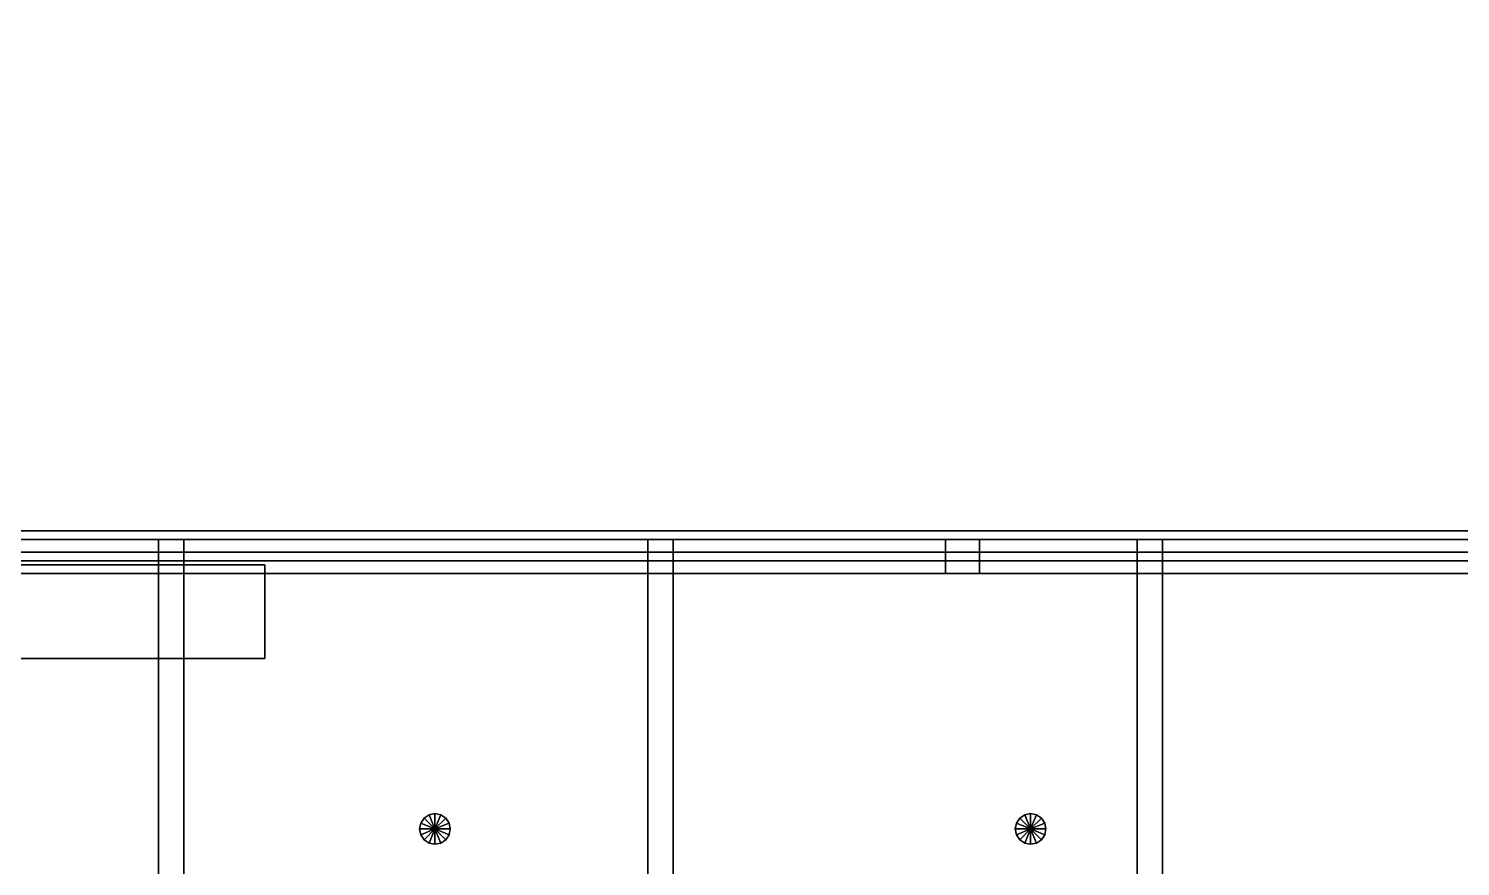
# Model space of a CAD drawing. Header units: millimetres. Extents: x -8000 to 18500, y -500 to 32500.
# Drawn here: x 1245 to 4610, y 11712 to 13680 of the extents above; entities that cross this region are included whole.
import ezdxf

# ---------------------------------------------------------------- set-up
doc = ezdxf.new("R2010")
doc.units = ezdxf.units.MM
for name, color, linetype in [('3D-GLAZING', 7, 'Continuous'), ('3D-LIGHTS', 7, 'Continuous'), ('3D-PERGOLA', 7, 'Continuous'), ('3D-SITE', 7, 'Continuous'), ('3D-SLABS', 7, 'Continuous'), ('3D-WALLS-EXTR', 7, 'Continuous')]:
    doc.layers.add(name, color=color, linetype=linetype)

msp = doc.modelspace()

# ---------------------------------------------------------------- linework, layer by layer
at = {"layer": '3D-GLAZING', "color": 7}
for points in [[(0, 12430, 5030), (0, 12500, 5030), (10000, 12500, 5030), (10000, 12430, 5030)], [(0, 12500, 5030), (0, 12500, 5070), (10000, 12500, 5070), (10000, 12500, 5030)], [(0, 12430, 5070), (10000, 12430, 5070), (10000, 12500, 5070), (0, 12500, 5070)], [(50, 12450, 3950), (50, 12480, 3950), (9950, 12480, 3950), (9950, 12450, 3950)], [(50, 12480, 3950), (50, 12480, 5030), (9950, 12480, 5030), (9950, 12480, 3950)], [(50, 12450, 5030), (9950, 12450, 5030), (9950, 12480, 5030), (50, 12480, 5030)], [(0, 12430, 5030), (10000, 12430, 5030), (10000, 12430, 5070), (0, 12430, 5070)], [(50, 12450, 3950), (9950, 12450, 3950), (9950, 12450, 5030), (50, 12450, 5030)]]:
    msp.add_3dface(points, dxfattribs=at)
at = {"layer": '3D-LIGHTS', "color": 7}
for points in [[(2166.7, 11813.8, 6510), (2164, 11800, 6510), (2164, 11800, 6550), (2166.7, 11813.8, 6550)], [(2200, 11800, 6550), (2166.7, 11813.8, 6550), (2164, 11800, 6550), (2200, 11800, 6550)], [(2200, 11800, 6510), (2164, 11800, 6510), (2166.7, 11813.8, 6510), (2200, 11800, 6510)], [(2174.5, 11825.5, 6510), (2166.7, 11813.8, 6510), (2166.7, 11813.8, 6550), (2174.5, 11825.5, 6550)], [(2200, 11800, 6550), (2174.5, 11825.5, 6550), (2166.7, 11813.8, 6550), (2200, 11800, 6550)], [(2200, 11800, 6510), (2166.7, 11813.8, 6510), (2174.5, 11825.5, 6510), (2200, 11800, 6510)], [(2186.2, 11833.3, 6510), (2174.5, 11825.5, 6510), (2174.5, 11825.5, 6550), (2186.2, 11833.3, 6550)], [(2200, 11800, 6550), (2186.2, 11833.3, 6550), (2174.5, 11825.5, 6550), (2200, 11800, 6550)], [(2200, 11800, 6510), (2174.5, 11825.5, 6510), (2186.2, 11833.3, 6510), (2200, 11800, 6510)], [(2200, 11836, 6510), (2186.2, 11833.3, 6510), (2186.2, 11833.3, 6550), (2200, 11836, 6550)], [(2200, 11800, 6550), (2200, 11836, 6550), (2186.2, 11833.3, 6550), (2200, 11800, 6550)], [(2200, 11800, 6510), (2186.2, 11833.3, 6510), (2200, 11836, 6510), (2200, 11800, 6510)], [(2213.8, 11833.3, 6510), (2200, 11836, 6510), (2200, 11836, 6550), (2213.8, 11833.3, 6550)], [(2200, 11800, 6550), (2213.8, 11833.3, 6550), (2200, 11836, 6550), (2200, 11800, 6550)], [(2200, 11800, 6510), (2200, 11836, 6510), (2213.8, 11833.3, 6510), (2200, 11800, 6510)], [(2200, 11800, 6550), (2225.5, 11825.5, 6550), (2213.8, 11833.3, 6550), (2200, 11800, 6550)], [(2200, 11800, 6510), (2213.8, 11833.3, 6510), (2225.5, 11825.5, 6510), (2200, 11800, 6510)], [(2200, 11800, 6550), (2233.3, 11813.8, 6550), (2225.5, 11825.5, 6550), (2200, 11800, 6550)], [(2200, 11800, 6510), (2225.5, 11825.5, 6510), (2233.3, 11813.8, 6510), (2200, 11800, 6510)], [(2200, 11800, 6550), (2236, 11800, 6550), (2233.3, 11813.8, 6550), (2200, 11800, 6550)], [(2200, 11800, 6510), (2233.3, 11813.8, 6510), (2236, 11800, 6510), (2200, 11800, 6510)], [(2225.5, 11825.5, 6510), (2213.8, 11833.3, 6510), (2213.8, 11833.3, 6550), (2225.5, 11825.5, 6550)], [(2233.3, 11813.8, 6510), (2225.5, 11825.5, 6510), (2225.5, 11825.5, 6550), (2233.3, 11813.8, 6550)], [(2236, 11800, 6510), (2233.3, 11813.8, 6510), (2233.3, 11813.8, 6550), (2236, 11800, 6550)], [(3566.7, 11813.8, 6510), (3564, 11800, 6510), (3564, 11800, 6550), (3566.7, 11813.8, 6550)], [(3600, 11800, 6550), (3566.7, 11813.8, 6550), (3564, 11800, 6550), (3600, 11800, 6550)], [(3600, 11800, 6510), (3564, 11800, 6510), (3566.7, 11813.8, 6510), (3600, 11800, 6510)], [(3574.5, 11825.5, 6510), (3566.7, 11813.8, 6510), (3566.7, 11813.8, 6550), (3574.5, 11825.5, 6550)], [(3600, 11800, 6550), (3574.5, 11825.5, 6550), (3566.7, 11813.8, 6550), (3600, 11800, 6550)], [(3600, 11800, 6510), (3566.7, 11813.8, 6510), (3574.5, 11825.5, 6510), (3600, 11800, 6510)], [(3586.2, 11833.3, 6510), (3574.5, 11825.5, 6510), (3574.5, 11825.5, 6550), (3586.2, 11833.3, 6550)], [(3600, 11800, 6550), (3586.2, 11833.3, 6550), (3574.5, 11825.5, 6550), (3600, 11800, 6550)], [(3600, 11800, 6510), (3574.5, 11825.5, 6510), (3586.2, 11833.3, 6510), (3600, 11800, 6510)], [(3600, 11836, 6510), (3586.2, 11833.3, 6510), (3586.2, 11833.3, 6550), (3600, 11836, 6550)], [(3600, 11800, 6550), (3600, 11836, 6550), (3586.2, 11833.3, 6550), (3600, 11800, 6550)], [(3600, 11800, 6510), (3586.2, 11833.3, 6510), (3600, 11836, 6510), (3600, 11800, 6510)], [(3613.8, 11833.3, 6510), (3600, 11836, 6510), (3600, 11836, 6550), (3613.8, 11833.3, 6550)], [(3600, 11800, 6550), (3613.8, 11833.3, 6550), (3600, 11836, 6550), (3600, 11800, 6550)], [(3600, 11800, 6510), (3600, 11836, 6510), (3613.8, 11833.3, 6510), (3600, 11800, 6510)], [(3600, 11800, 6550), (3625.5, 11825.5, 6550), (3613.8, 11833.3, 6550), (3600, 11800, 6550)], [(3600, 11800, 6510), (3613.8, 11833.3, 6510), (3625.5, 11825.5, 6510), (3600, 11800, 6510)], [(3600, 11800, 6550), (3633.3, 11813.8, 6550), (3625.5, 11825.5, 6550), (3600, 11800, 6550)], [(3600, 11800, 6510), (3625.5, 11825.5, 6510), (3633.3, 11813.8, 6510), (3600, 11800, 6510)], [(3600, 11800, 6550), (3636, 11800, 6550), (3633.3, 11813.8, 6550), (3600, 11800, 6550)], [(3600, 11800, 6510), (3633.3, 11813.8, 6510), (3636, 11800, 6510), (3600, 11800, 6510)], [(3625.5, 11825.5, 6510), (3613.8, 11833.3, 6510), (3613.8, 11833.3, 6550), (3625.5, 11825.5, 6550)], [(3633.3, 11813.8, 6510), (3625.5, 11825.5, 6510), (3625.5, 11825.5, 6550), (3633.3, 11813.8, 6550)], [(3636, 11800, 6510), (3633.3, 11813.8, 6510), (3633.3, 11813.8, 6550), (3636, 11800, 6550)], [(2164, 11800, 6510), (2166.7, 11786.2, 6510), (2166.7, 11786.2, 6550), (2164, 11800, 6550)], [(2200, 11800, 6550), (2164, 11800, 6550), (2166.7, 11786.2, 6550), (2200, 11800, 6550)], [(2200, 11800, 6510), (2166.7, 11786.2, 6510), (2164, 11800, 6510), (2200, 11800, 6510)], [(2200, 11800, 6550), (2166.7, 11786.2, 6550), (2174.5, 11774.5, 6550), (2200, 11800, 6550)], [(2200, 11800, 6510), (2174.5, 11774.5, 6510), (2166.7, 11786.2, 6510), (2200, 11800, 6510)], [(2166.7, 11786.2, 6510), (2174.5, 11774.5, 6510), (2174.5, 11774.5, 6550), (2166.7, 11786.2, 6550)], [(2200, 11800, 6550), (2174.5, 11774.5, 6550), (2186.2, 11766.7, 6550), (2200, 11800, 6550)], [(2200, 11800, 6510), (2186.2, 11766.7, 6510), (2174.5, 11774.5, 6510), (2200, 11800, 6510)], [(2200, 11800, 6550), (2186.2, 11766.7, 6550), (2200, 11764, 6550), (2200, 11800, 6550)], [(2200, 11800, 6510), (2200, 11764, 6510), (2186.2, 11766.7, 6510), (2200, 11800, 6510)], [(2197.2, 11801.1, 6550), (2197, 11800, 6550), (2197, 11800, 6780), (2197.2, 11801.1, 6780)], [(2200, 11800, 6780), (2197.2, 11801.1, 6780), (2197, 11800, 6780), (2200, 11800, 6780)], [(2200, 11800, 6550), (2197, 11800, 6550), (2197.2, 11801.1, 6550), (2200, 11800, 6550)], [(2197, 11800, 6550), (2197.2, 11798.9, 6550), (2197.2, 11798.9, 6780), (2197, 11800, 6780)], [(2200, 11800, 6780), (2197, 11800, 6780), (2197.2, 11798.9, 6780), (2200, 11800, 6780)], [(2200, 11800, 6550), (2197.2, 11798.9, 6550), (2197, 11800, 6550), (2200, 11800, 6550)], [(2197.9, 11802.1, 6550), (2197.2, 11801.1, 6550), (2197.2, 11801.1, 6780), (2197.9, 11802.1, 6780)], [(2200, 11800, 6780), (2197.9, 11802.1, 6780), (2197.2, 11801.1, 6780), (2200, 11800, 6780)], [(2200, 11800, 6550), (2197.2, 11801.1, 6550), (2197.9, 11802.1, 6550), (2200, 11800, 6550)], [(2200, 11800, 6780), (2197.2, 11798.9, 6780), (2197.9, 11797.9, 6780), (2200, 11800, 6780)], [(2200, 11800, 6550), (2197.9, 11797.9, 6550), (2197.2, 11798.9, 6550), (2200, 11800, 6550)], [(2197.2, 11798.9, 6550), (2197.9, 11797.9, 6550), (2197.9, 11797.9, 6780), (2197.2, 11798.9, 6780)], [(2198.9, 11802.8, 6550), (2197.9, 11802.1, 6550), (2197.9, 11802.1, 6780), (2198.9, 11802.8, 6780)], [(2200, 11800, 6780), (2198.9, 11802.8, 6780), (2197.9, 11802.1, 6780), (2200, 11800, 6780)], [(2200, 11800, 6550), (2197.9, 11802.1, 6550), (2198.9, 11802.8, 6550), (2200, 11800, 6550)], [(2200, 11800, 6780), (2197.9, 11797.9, 6780), (2198.9, 11797.2, 6780), (2200, 11800, 6780)], [(2200, 11800, 6550), (2198.9, 11797.2, 6550), (2197.9, 11797.9, 6550), (2200, 11800, 6550)], [(2197.9, 11797.9, 6550), (2198.9, 11797.2, 6550), (2198.9, 11797.2, 6780), (2197.9, 11797.9, 6780)], [(2200, 11803, 6550), (2198.9, 11802.8, 6550), (2198.9, 11802.8, 6780), (2200, 11803, 6780)], [(2200, 11800, 6780), (2200, 11803, 6780), (2198.9, 11802.8, 6780), (2200, 11800, 6780)], [(2200, 11800, 6550), (2198.9, 11802.8, 6550), (2200, 11803, 6550), (2200, 11800, 6550)], [(2200, 11800, 6780), (2198.9, 11797.2, 6780), (2200, 11797, 6780), (2200, 11800, 6780)], [(2200, 11800, 6550), (2200, 11797, 6550), (2198.9, 11797.2, 6550), (2200, 11800, 6550)], [(2198.9, 11797.2, 6550), (2200, 11797, 6550), (2200, 11797, 6780), (2198.9, 11797.2, 6780)], [(2201.1, 11802.8, 6550), (2200, 11803, 6550), (2200, 11803, 6780), (2201.1, 11802.8, 6780)], [(2200, 11800, 6780), (2201.1, 11802.8, 6780), (2200, 11803, 6780), (2200, 11800, 6780)], [(2200, 11800, 6550), (2200, 11803, 6550), (2201.1, 11802.8, 6550), (2200, 11800, 6550)], [(2200, 11800, 6780), (2202.1, 11802.1, 6780), (2201.1, 11802.8, 6780), (2200, 11800, 6780)], [(2200, 11800, 6550), (2201.1, 11802.8, 6550), (2202.1, 11802.1, 6550), (2200, 11800, 6550)], [(2200, 11800, 6780), (2202.8, 11801.1, 6780), (2202.1, 11802.1, 6780), (2200, 11800, 6780)], [(2200, 11800, 6550), (2202.1, 11802.1, 6550), (2202.8, 11801.1, 6550), (2200, 11800, 6550)], [(2200, 11800, 6780), (2203, 11800, 6780), (2202.8, 11801.1, 6780), (2200, 11800, 6780)], [(2200, 11800, 6550), (2202.8, 11801.1, 6550), (2203, 11800, 6550), (2200, 11800, 6550)], [(2200, 11800, 6780), (2200, 11797, 6780), (2201.1, 11797.2, 6780), (2200, 11800, 6780)], [(2200, 11800, 6550), (2201.1, 11797.2, 6550), (2200, 11797, 6550), (2200, 11800, 6550)], [(2200, 11800, 6780), (2201.1, 11797.2, 6780), (2202.1, 11797.9, 6780), (2200, 11800, 6780)], [(2200, 11800, 6550), (2202.1, 11797.9, 6550), (2201.1, 11797.2, 6550), (2200, 11800, 6550)], [(2200, 11800, 6780), (2202.1, 11797.9, 6780), (2202.8, 11798.9, 6780), (2200, 11800, 6780)], [(2200, 11800, 6550), (2202.8, 11798.9, 6550), (2202.1, 11797.9, 6550), (2200, 11800, 6550)], [(2200, 11800, 6780), (2202.8, 11798.9, 6780), (2203, 11800, 6780), (2200, 11800, 6780)], [(2200, 11800, 6550), (2203, 11800, 6550), (2202.8, 11798.9, 6550), (2200, 11800, 6550)], [(2200, 11800, 6550), (2200, 11764, 6550), (2213.8, 11766.7, 6550), (2200, 11800, 6550)], [(2200, 11800, 6510), (2213.8, 11766.7, 6510), (2200, 11764, 6510), (2200, 11800, 6510)], [(2200, 11800, 6550), (2213.8, 11766.7, 6550), (2225.5, 11774.5, 6550), (2200, 11800, 6550)], [(2200, 11800, 6510), (2225.5, 11774.5, 6510), (2213.8, 11766.7, 6510), (2200, 11800, 6510)], [(2200, 11800, 6550), (2225.5, 11774.5, 6550), (2233.3, 11786.2, 6550), (2200, 11800, 6550)], [(2200, 11800, 6510), (2233.3, 11786.2, 6510), (2225.5, 11774.5, 6510), (2200, 11800, 6510)], [(2200, 11800, 6550), (2233.3, 11786.2, 6550), (2236, 11800, 6550), (2200, 11800, 6550)], [(2200, 11800, 6510), (2236, 11800, 6510), (2233.3, 11786.2, 6510), (2200, 11800, 6510)], [(2200, 11797, 6550), (2201.1, 11797.2, 6550), (2201.1, 11797.2, 6780), (2200, 11797, 6780)], [(2202.1, 11802.1, 6550), (2201.1, 11802.8, 6550), (2201.1, 11802.8, 6780), (2202.1, 11802.1, 6780)], [(2201.1, 11797.2, 6550), (2202.1, 11797.9, 6550), (2202.1, 11797.9, 6780), (2201.1, 11797.2, 6780)], [(2202.8, 11801.1, 6550), (2202.1, 11802.1, 6550), (2202.1, 11802.1, 6780), (2202.8, 11801.1, 6780)], [(2202.1, 11797.9, 6550), (2202.8, 11798.9, 6550), (2202.8, 11798.9, 6780), (2202.1, 11797.9, 6780)], [(2203, 11800, 6550), (2202.8, 11801.1, 6550), (2202.8, 11801.1, 6780), (2203, 11800, 6780)], [(2202.8, 11798.9, 6550), (2203, 11800, 6550), (2203, 11800, 6780), (2202.8, 11798.9, 6780)], [(2225.5, 11774.5, 6510), (2233.3, 11786.2, 6510), (2233.3, 11786.2, 6550), (2225.5, 11774.5, 6550)], [(2233.3, 11786.2, 6510), (2236, 11800, 6510), (2236, 11800, 6550), (2233.3, 11786.2, 6550)], [(3564, 11800, 6510), (3566.7, 11786.2, 6510), (3566.7, 11786.2, 6550), (3564, 11800, 6550)], [(3600, 11800, 6550), (3564, 11800, 6550), (3566.7, 11786.2, 6550), (3600, 11800, 6550)], [(3600, 11800, 6510), (3566.7, 11786.2, 6510), (3564, 11800, 6510), (3600, 11800, 6510)], [(3600, 11800, 6550), (3566.7, 11786.2, 6550), (3574.5, 11774.5, 6550), (3600, 11800, 6550)], [(3600, 11800, 6510), (3574.5, 11774.5, 6510), (3566.7, 11786.2, 6510), (3600, 11800, 6510)], [(3566.7, 11786.2, 6510), (3574.5, 11774.5, 6510), (3574.5, 11774.5, 6550), (3566.7, 11786.2, 6550)], [(3600, 11800, 6550), (3574.5, 11774.5, 6550), (3586.2, 11766.7, 6550), (3600, 11800, 6550)], [(3600, 11800, 6510), (3586.2, 11766.7, 6510), (3574.5, 11774.5, 6510), (3600, 11800, 6510)], [(3600, 11800, 6550), (3586.2, 11766.7, 6550), (3600, 11764, 6550), (3600, 11800, 6550)], [(3600, 11800, 6510), (3600, 11764, 6510), (3586.2, 11766.7, 6510), (3600, 11800, 6510)], [(3597.2, 11801.1, 6550), (3597, 11800, 6550), (3597, 11800, 6780), (3597.2, 11801.1, 6780)], [(3600, 11800, 6780), (3597.2, 11801.1, 6780), (3597, 11800, 6780), (3600, 11800, 6780)], [(3600, 11800, 6550), (3597, 11800, 6550), (3597.2, 11801.1, 6550), (3600, 11800, 6550)], [(3597, 11800, 6550), (3597.2, 11798.9, 6550), (3597.2, 11798.9, 6780), (3597, 11800, 6780)], [(3600, 11800, 6780), (3597, 11800, 6780), (3597.2, 11798.9, 6780), (3600, 11800, 6780)], [(3600, 11800, 6550), (3597.2, 11798.9, 6550), (3597, 11800, 6550), (3600, 11800, 6550)], [(3597.9, 11802.1, 6550), (3597.2, 11801.1, 6550), (3597.2, 11801.1, 6780), (3597.9, 11802.1, 6780)], [(3600, 11800, 6780), (3597.9, 11802.1, 6780), (3597.2, 11801.1, 6780), (3600, 11800, 6780)], [(3600, 11800, 6550), (3597.2, 11801.1, 6550), (3597.9, 11802.1, 6550), (3600, 11800, 6550)], [(3600, 11800, 6780), (3597.2, 11798.9, 6780), (3597.9, 11797.9, 6780), (3600, 11800, 6780)], [(3600, 11800, 6550), (3597.9, 11797.9, 6550), (3597.2, 11798.9, 6550), (3600, 11800, 6550)], [(3597.2, 11798.9, 6550), (3597.9, 11797.9, 6550), (3597.9, 11797.9, 6780), (3597.2, 11798.9, 6780)], [(3598.9, 11802.8, 6550), (3597.9, 11802.1, 6550), (3597.9, 11802.1, 6780), (3598.9, 11802.8, 6780)], [(3600, 11800, 6780), (3598.9, 11802.8, 6780), (3597.9, 11802.1, 6780), (3600, 11800, 6780)], [(3600, 11800, 6550), (3597.9, 11802.1, 6550), (3598.9, 11802.8, 6550), (3600, 11800, 6550)], [(3600, 11800, 6780), (3597.9, 11797.9, 6780), (3598.9, 11797.2, 6780), (3600, 11800, 6780)], [(3600, 11800, 6550), (3598.9, 11797.2, 6550), (3597.9, 11797.9, 6550), (3600, 11800, 6550)], [(3597.9, 11797.9, 6550), (3598.9, 11797.2, 6550), (3598.9, 11797.2, 6780), (3597.9, 11797.9, 6780)], [(3600, 11803, 6550), (3598.9, 11802.8, 6550), (3598.9, 11802.8, 6780), (3600, 11803, 6780)], [(3600, 11800, 6780), (3600, 11803, 6780), (3598.9, 11802.8, 6780), (3600, 11800, 6780)], [(3600, 11800, 6550), (3598.9, 11802.8, 6550), (3600, 11803, 6550), (3600, 11800, 6550)], [(3600, 11800, 6780), (3598.9, 11797.2, 6780), (3600, 11797, 6780), (3600, 11800, 6780)], [(3600, 11800, 6550), (3600, 11797, 6550), (3598.9, 11797.2, 6550), (3600, 11800, 6550)], [(3598.9, 11797.2, 6550), (3600, 11797, 6550), (3600, 11797, 6780), (3598.9, 11797.2, 6780)], [(3601.1, 11802.8, 6550), (3600, 11803, 6550), (3600, 11803, 6780), (3601.1, 11802.8, 6780)], [(3600, 11800, 6780), (3601.1, 11802.8, 6780), (3600, 11803, 6780), (3600, 11800, 6780)], [(3600, 11800, 6550), (3600, 11803, 6550), (3601.1, 11802.8, 6550), (3600, 11800, 6550)], [(3600, 11800, 6780), (3602.1, 11802.1, 6780), (3601.1, 11802.8, 6780), (3600, 11800, 6780)], [(3600, 11800, 6550), (3601.1, 11802.8, 6550), (3602.1, 11802.1, 6550), (3600, 11800, 6550)], [(3600, 11800, 6780), (3602.8, 11801.1, 6780), (3602.1, 11802.1, 6780), (3600, 11800, 6780)], [(3600, 11800, 6550), (3602.1, 11802.1, 6550), (3602.8, 11801.1, 6550), (3600, 11800, 6550)], [(3600, 11800, 6780), (3603, 11800, 6780), (3602.8, 11801.1, 6780), (3600, 11800, 6780)], [(3600, 11800, 6550), (3602.8, 11801.1, 6550), (3603, 11800, 6550), (3600, 11800, 6550)], [(3600, 11800, 6780), (3600, 11797, 6780), (3601.1, 11797.2, 6780), (3600, 11800, 6780)], [(3600, 11800, 6550), (3601.1, 11797.2, 6550), (3600, 11797, 6550), (3600, 11800, 6550)], [(3600, 11800, 6780), (3601.1, 11797.2, 6780), (3602.1, 11797.9, 6780), (3600, 11800, 6780)], [(3600, 11800, 6550), (3602.1, 11797.9, 6550), (3601.1, 11797.2, 6550), (3600, 11800, 6550)], [(3600, 11800, 6780), (3602.1, 11797.9, 6780), (3602.8, 11798.9, 6780), (3600, 11800, 6780)], [(3600, 11800, 6550), (3602.8, 11798.9, 6550), (3602.1, 11797.9, 6550), (3600, 11800, 6550)], [(3600, 11800, 6780), (3602.8, 11798.9, 6780), (3603, 11800, 6780), (3600, 11800, 6780)], [(3600, 11800, 6550), (3603, 11800, 6550), (3602.8, 11798.9, 6550), (3600, 11800, 6550)], [(3600, 11800, 6550), (3600, 11764, 6550), (3613.8, 11766.7, 6550), (3600, 11800, 6550)], [(3600, 11800, 6510), (3613.8, 11766.7, 6510), (3600, 11764, 6510), (3600, 11800, 6510)], [(3600, 11800, 6550), (3613.8, 11766.7, 6550), (3625.5, 11774.5, 6550), (3600, 11800, 6550)], [(3600, 11800, 6510), (3625.5, 11774.5, 6510), (3613.8, 11766.7, 6510), (3600, 11800, 6510)], [(3600, 11800, 6550), (3625.5, 11774.5, 6550), (3633.3, 11786.2, 6550), (3600, 11800, 6550)], [(3600, 11800, 6510), (3633.3, 11786.2, 6510), (3625.5, 11774.5, 6510), (3600, 11800, 6510)], [(3600, 11800, 6550), (3633.3, 11786.2, 6550), (3636, 11800, 6550), (3600, 11800, 6550)], [(3600, 11800, 6510), (3636, 11800, 6510), (3633.3, 11786.2, 6510), (3600, 11800, 6510)], [(3600, 11797, 6550), (3601.1, 11797.2, 6550), (3601.1, 11797.2, 6780), (3600, 11797, 6780)], [(3602.1, 11802.1, 6550), (3601.1, 11802.8, 6550), (3601.1, 11802.8, 6780), (3602.1, 11802.1, 6780)], [(3601.1, 11797.2, 6550), (3602.1, 11797.9, 6550), (3602.1, 11797.9, 6780), (3601.1, 11797.2, 6780)], [(3602.8, 11801.1, 6550), (3602.1, 11802.1, 6550), (3602.1, 11802.1, 6780), (3602.8, 11801.1, 6780)], [(3602.1, 11797.9, 6550), (3602.8, 11798.9, 6550), (3602.8, 11798.9, 6780), (3602.1, 11797.9, 6780)], [(3603, 11800, 6550), (3602.8, 11801.1, 6550), (3602.8, 11801.1, 6780), (3603, 11800, 6780)], [(3602.8, 11798.9, 6550), (3603, 11800, 6550), (3603, 11800, 6780), (3602.8, 11798.9, 6780)], [(3625.5, 11774.5, 6510), (3633.3, 11786.2, 6510), (3633.3, 11786.2, 6550), (3625.5, 11774.5, 6550)], [(3633.3, 11786.2, 6510), (3636, 11800, 6510), (3636, 11800, 6550), (3633.3, 11786.2, 6550)], [(2174.5, 11774.5, 6510), (2186.2, 11766.7, 6510), (2186.2, 11766.7, 6550), (2174.5, 11774.5, 6550)], [(2186.2, 11766.7, 6510), (2200, 11764, 6510), (2200, 11764, 6550), (2186.2, 11766.7, 6550)], [(2200, 11764, 6510), (2213.8, 11766.7, 6510), (2213.8, 11766.7, 6550), (2200, 11764, 6550)], [(2213.8, 11766.7, 6510), (2225.5, 11774.5, 6510), (2225.5, 11774.5, 6550), (2213.8, 11766.7, 6550)], [(3574.5, 11774.5, 6510), (3586.2, 11766.7, 6510), (3586.2, 11766.7, 6550), (3574.5, 11774.5, 6550)], [(3586.2, 11766.7, 6510), (3600, 11764, 6510), (3600, 11764, 6550), (3586.2, 11766.7, 6550)], [(3600, 11764, 6510), (3613.8, 11766.7, 6510), (3613.8, 11766.7, 6550), (3600, 11764, 6550)], [(3613.8, 11766.7, 6510), (3625.5, 11774.5, 6510), (3625.5, 11774.5, 6550), (3613.8, 11766.7, 6550)]]:
    msp.add_3dface(points, dxfattribs=at)
at = {"layer": '3D-PERGOLA', "color": 7}
for points in [[(0, 12400, 6720), (0, 12480, 6720), (10000, 12480, 6720), (10000, 12400, 6720)], [(0, 12480, 6720), (0, 12480, 6900), (10000, 12480, 6900), (10000, 12480, 6720)], [(0, 12400, 6900), (10000, 12400, 6900), (10000, 12480, 6900), (0, 12480, 6900)], [(1550, 10000, 6780), (1550, 12480, 6780), (1610, 12480, 6780), (1610, 10000, 6780)], [(1550, 12480, 6780), (1550, 12480, 6900), (1610, 12480, 6900), (1610, 12480, 6780)], [(1550, 10000, 6780), (1550, 10000, 6900), (1550, 12480, 6900), (1550, 12480, 6780)], [(1550, 10000, 6900), (1610, 10000, 6900), (1610, 12480, 6900), (1550, 12480, 6900)], [(1610, 10000, 6780), (1610, 12480, 6780), (1610, 12480, 6900), (1610, 10000, 6900)], [(2700, 10000, 6780), (2700, 12480, 6780), (2760, 12480, 6780), (2760, 10000, 6780)], [(2700, 12480, 6780), (2700, 12480, 6900), (2760, 12480, 6900), (2760, 12480, 6780)], [(2700, 10000, 6780), (2700, 10000, 6900), (2700, 12480, 6900), (2700, 12480, 6780)], [(2700, 10000, 6900), (2760, 10000, 6900), (2760, 12480, 6900), (2700, 12480, 6900)], [(2760, 10000, 6780), (2760, 12480, 6780), (2760, 12480, 6900), (2760, 10000, 6900)], [(3400, 12400, 3950), (3400, 12480, 3950), (3480, 12480, 3950), (3480, 12400, 3950)], [(3400, 12480, 3950), (3400, 12480, 6900), (3480, 12480, 6900), (3480, 12480, 3950)], [(3400, 12400, 3950), (3400, 12400, 6900), (3400, 12480, 6900), (3400, 12480, 3950)], [(3400, 12400, 6900), (3480, 12400, 6900), (3480, 12480, 6900), (3400, 12480, 6900)], [(3480, 12400, 3950), (3480, 12480, 3950), (3480, 12480, 6900), (3480, 12400, 6900)], [(3850, 10000, 6780), (3850, 12480, 6780), (3910, 12480, 6780), (3910, 10000, 6780)], [(3850, 12480, 6780), (3850, 12480, 6900), (3910, 12480, 6900), (3910, 12480, 6780)], [(3850, 10000, 6780), (3850, 10000, 6900), (3850, 12480, 6900), (3850, 12480, 6780)], [(3850, 10000, 6900), (3910, 10000, 6900), (3910, 12480, 6900), (3850, 12480, 6900)], [(3910, 10000, 6780), (3910, 12480, 6780), (3910, 12480, 6900), (3910, 10000, 6900)], [(0, 12400, 6720), (10000, 12400, 6720), (10000, 12400, 6900), (0, 12400, 6900)], [(3400, 12400, 3950), (3480, 12400, 3950), (3480, 12400, 6900), (3400, 12400, 6900)]]:
    msp.add_3dface(points, dxfattribs=at)
at = {"layer": '3D-SITE', "color": 7}
for points in [[(-3000, 9900, -30), (-3000, 25500, -30), (13000, 25500, -30), (13000, 9900, -30)], [(-3000, 9900), (13000, 9900), (13000, 25500), (-3000, 25500)]]:
    msp.add_3dface(points, dxfattribs=at)
at = {"layer": '3D-SLABS', "color": 7}
for points in [[(0, 10000, 3800), (0, 12500, 3800), (10000, 12500, 3800), (10000, 10000, 3800)], [(0, 12500, 3800), (0, 12500, 3950), (10000, 12500, 3950), (10000, 12500, 3800)], [(0, 10000, 3950), (10000, 10000, 3950), (10000, 12500, 3950), (0, 12500, 3950)]]:
    msp.add_3dface(points, dxfattribs=at)
at = {"layer": '3D-WALLS-EXTR', "color": 7}
for points in [[(200, 12200, 3950), (200, 12420, 3950), (1800, 12420, 3950), (1800, 12200, 3950)], [(200, 12420, 3950), (200, 12420, 4300), (1800, 12420, 4300), (1800, 12420, 3950)], [(200, 12200, 4300), (1800, 12200, 4300), (1800, 12420, 4300), (200, 12420, 4300)], [(1800, 12200, 3950), (1800, 12420, 3950), (1800, 12420, 4300), (1800, 12200, 4300)], [(200, 12200, 3950), (1800, 12200, 3950), (1800, 12200, 4300), (200, 12200, 4300)]]:
    msp.add_3dface(points, dxfattribs=at)

doc.saveas('drawing.dxf')
